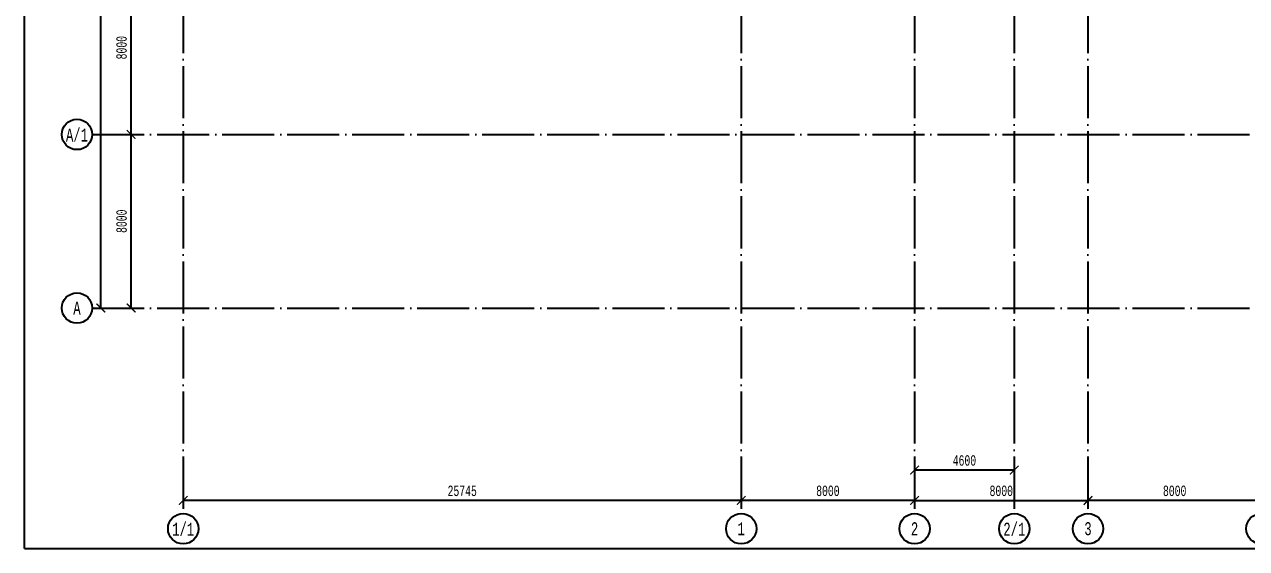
# Model space of a CAD drawing. Extents: x -4497 to 351150, y -50 to 322254.
# Drawn here: x -4300 to 52085, y 83000 to 107157 of the extents above; entities that cross this region are included whole.
import ezdxf
from ezdxf.enums import TextEntityAlignment as Align

# ---------------------------------------------------------------- set-up
doc = ezdxf.new("R2010")
doc.units = 0
doc.header["$LTSCALE"] = 100
doc.header["$PDMODE"] = 3
doc.linetypes.add('ACAD_ISO04W100', pattern=[30, 24, -3, 0, -3])
doc.layers.get('0').update_dxf_attribs({"linetype": 'CONTINUOUS'})
doc.layers.get('Defpoints').update_dxf_attribs({"linetype": 'CONTINUOUS'})
doc.layers.add('axis', color=40, linetype='CONTINUOUS')
doc.styles.add('MONOTXT1', font='monotxt1', dxfattribs={"width": 0.65, "height": 300})
doc.styles.add('ST_2', font='monotxt.shx', dxfattribs={"width": 0.65, "height": 480})
doc.dimstyles.new('STY_DIM1', dxfattribs={"dimscale": 200, "dimtxt": 2.25, "dimasz": 2, "dimexe": 2, "dimexo": 2, "dimgap": 1, "dimtad": 1, "dimdec": 0, "dimzin": 0, "dimdsep": 46, "dimtxsty": 'ST_2', "dimblk1": 'ARCHTICK', "dimblk2": 'ARCHTICK', "dimsah": 1, "dimcen": 3, "dimclrd": 174, "dimclre": 174, "dimclrt": 174, "dimadec": 0, "dimazin": 0, "dimtfac": 1, "dimtdec": 0, "dimtix": 1, "dimtmove": 2, "dimatfit": 3, "dimldrblk": 'ARCHTICK', "dimfxl": 1, "dimtolj": 1, "dimtzin": 0, "dimarcsym": 0})

# ---------------------------------------------------------------- blocks, each defined once
blk = doc.blocks.new('psw1')
at = {"color": 7, "linetype": 'Continuous'}
blk.add_circle((-347, 1), 350, dxfattribs=at)
at = {"color": 7, "linetype": 'Continuous', "style": 'MONOTXT1', "width": 0.65}
blk.add_attdef('99', text='', height=300, dxfattribs=at).set_placement((-347, 1), align=Align.MIDDLE)
blk = doc.blocks.new('_ARCHTICK')
at = {"color": 0, "linetype": 'ByBlock', "const_width": 0.15}
blk.add_lwpolyline([(-0.5, -0.5), (0.5, 0.5)], dxfattribs=at)
blk = doc.blocks.new('*D16')
at = {"layer": 'axis', "color": 174, "lineweight": -2}
for p, q in [((623, 102087), (623, 110087)), ((1023, 110087), (1023, 110087))]:
    blk.add_line(p, q, dxfattribs=at)
at = {"layer": 'Defpoints', "color": 0}
for p in [(623, 110087), (623, 110087), (623, 102087)]:
    blk.add_point(p, dxfattribs=at)
at = {"layer": 'axis', "color": 174, "lineweight": -2, "xscale": 400, "yscale": 400, "zscale": 400}
for p, rotation in [((623, 110087), 90), ((623, 102087), 270)]:
    blk.add_blockref('_ARCHTICK', p, dxfattribs=dict(at, rotation=rotation))
at = {"layer": 'axis', "color": 174, "insert": (183, 106087), "char_height": 480, "attachment_point": 5, "rotation": 90, "style": 'ST_2'}
blk.add_mtext('\\A1;8000', dxfattribs=at)
blk = doc.blocks.new('*D20')
at = {"layer": 'axis', "color": 174, "lineweight": -2}
for p, q in [((-777, 94087), (-777, 312087)), ((-377, 312087), (-377, 312087)), ((-1177, 94087), (-1177, 94087))]:
    blk.add_line(p, q, dxfattribs=at)
at = {"layer": 'Defpoints', "color": 0}
for p in [(-777, 312087), (-777, 312087), (-777, 94087)]:
    blk.add_point(p, dxfattribs=at)
at = {"layer": 'axis', "color": 174, "lineweight": -2, "xscale": 400, "yscale": 400, "zscale": 400}
for p, rotation in [((-777, 312087), 90), ((-777, 94087), 270)]:
    blk.add_blockref('_ARCHTICK', p, dxfattribs=dict(at, rotation=rotation))
at = {"layer": 'axis', "color": 174, "insert": (-1217, 193841), "char_height": 480, "attachment_point": 5, "rotation": 90, "style": 'ST_2'}
blk.add_mtext('\\A1;218000', dxfattribs=at)
blk = doc.blocks.new('*D74')
at = {"layer": 'axis', "color": 174, "lineweight": -2}
for p, q in [((623, 94087), (623, 102087)), ((1023, 102087), (1023, 102087))]:
    blk.add_line(p, q, dxfattribs=at)
at = {"layer": 'Defpoints', "color": 0}
for p in [(623, 102087), (623, 102087), (623, 94087)]:
    blk.add_point(p, dxfattribs=at)
at = {"layer": 'axis', "color": 174, "lineweight": -2, "xscale": 400, "yscale": 400, "zscale": 400}
for p, rotation in [((623, 102087), 90), ((623, 94087), 270)]:
    blk.add_blockref('_ARCHTICK', p, dxfattribs=dict(at, rotation=rotation))
at = {"layer": 'axis', "color": 174, "insert": (183, 98087), "char_height": 480, "attachment_point": 5, "rotation": 90, "style": 'ST_2'}
blk.add_mtext('\\A1;8000', dxfattribs=at)
blk = doc.blocks.new('psw')
at = {"color": 7, "linetype": 'Continuous'}
blk.add_circle((0, -350), 350, dxfattribs=at)
at = {"color": 7, "linetype": 'Continuous', "style": 'MONOTXT1', "width": 0.65}
blk.add_attdef('99', text='', height=300, dxfattribs=at).set_placement((0, -350), align=Align.MIDDLE)
blk = doc.blocks.new('*D143')
at = {"layer": 'axis', "color": 174, "lineweight": -2}
blk.add_line((52769, 85216), (44769, 85216), dxfattribs=at)
at = {"layer": 'Defpoints', "color": 0}
for p in [(44769, 85216), (44769, 85216), (52769, 85216)]:
    blk.add_point(p, dxfattribs=at)
at = {"layer": 'axis', "color": 174, "lineweight": -2, "xscale": 400, "yscale": 400, "zscale": 400, "rotation": 180}
blk.add_blockref('_ARCHTICK', (44769, 85216), dxfattribs=at)
at = {"layer": 'axis', "color": 174, "lineweight": -2, "xscale": 400, "yscale": 400, "zscale": 400}
blk.add_blockref('_ARCHTICK', (52769, 85216), dxfattribs=at)
at = {"layer": 'axis', "color": 174, "insert": (48769, 85656), "char_height": 480, "attachment_point": 5, "style": 'ST_2'}
blk.add_mtext('\\A1;8000', dxfattribs=at)
blk = doc.blocks.new('*D145')
at = {"layer": 'axis', "color": 174, "lineweight": -2}
blk.add_line((36769, 85216), (28769, 85216), dxfattribs=at)
at = {"layer": 'Defpoints', "color": 0}
for p in [(28769, 85216), (28769, 85216), (36769, 85216)]:
    blk.add_point(p, dxfattribs=at)
at = {"layer": 'axis', "color": 174, "lineweight": -2, "xscale": 400, "yscale": 400, "zscale": 400, "rotation": 180}
blk.add_blockref('_ARCHTICK', (28769, 85216), dxfattribs=at)
at = {"layer": 'axis', "color": 174, "lineweight": -2, "xscale": 400, "yscale": 400, "zscale": 400}
blk.add_blockref('_ARCHTICK', (36769, 85216), dxfattribs=at)
at = {"layer": 'axis', "color": 174, "insert": (32769, 85656), "char_height": 480, "attachment_point": 5, "style": 'ST_2'}
blk.add_mtext('\\A1;8000', dxfattribs=at)
blk = doc.blocks.new('*D149')
at = {"layer": 'axis', "color": 174, "lineweight": -2}
for p, q in [((36769, 85616), (36769, 85616)), ((36769, 85216), (44769, 85216)), ((44769, 84816), (44769, 84816))]:
    blk.add_line(p, q, dxfattribs=at)
at = {"layer": 'Defpoints', "color": 0}
for p in [(36769, 85216), (44769, 85216), (44769, 85216)]:
    blk.add_point(p, dxfattribs=at)
at = {"layer": 'axis', "color": 174, "lineweight": -2, "xscale": 400, "yscale": 400, "zscale": 400, "rotation": 180}
blk.add_blockref('_ARCHTICK', (36769, 85216), dxfattribs=at)
at = {"layer": 'axis', "color": 174, "lineweight": -2, "xscale": 400, "yscale": 400, "zscale": 400}
blk.add_blockref('_ARCHTICK', (44769, 85216), dxfattribs=at)
at = {"layer": 'axis', "color": 174, "insert": (40769, 85656), "char_height": 480, "attachment_point": 5, "style": 'ST_2'}
blk.add_mtext('\\A1;8000', dxfattribs=at)
blk = doc.blocks.new('*D150')
at = {"layer": 'axis', "color": 174, "lineweight": -2}
blk.add_line((41369, 86616), (36769, 86616), dxfattribs=at)
at = {"layer": 'Defpoints', "color": 0}
for p in [(36769, 86616), (36769, 86616), (41369, 86616)]:
    blk.add_point(p, dxfattribs=at)
at = {"layer": 'axis', "color": 174, "lineweight": -2, "xscale": 400, "yscale": 400, "zscale": 400, "rotation": 180}
blk.add_blockref('_ARCHTICK', (36769, 86616), dxfattribs=at)
at = {"layer": 'axis', "color": 174, "lineweight": -2, "xscale": 400, "yscale": 400, "zscale": 400}
blk.add_blockref('_ARCHTICK', (41369, 86616), dxfattribs=at)
at = {"layer": 'axis', "color": 174, "insert": (39069, 87056), "char_height": 480, "attachment_point": 5, "style": 'ST_2'}
blk.add_mtext('\\A1;4600', dxfattribs=at)
blk = doc.blocks.new('*D153')
at = {"layer": 'axis', "color": 174, "lineweight": -2}
blk.add_line((28769, 85216), (3024, 85216), dxfattribs=at)
at = {"layer": 'Defpoints', "color": 0}
for p in [(3024, 85216), (3024, 85216), (28769, 85216)]:
    blk.add_point(p, dxfattribs=at)
at = {"layer": 'axis', "color": 174, "lineweight": -2, "xscale": 400, "yscale": 400, "zscale": 400, "rotation": 180}
blk.add_blockref('_ARCHTICK', (3024, 85216), dxfattribs=at)
at = {"layer": 'axis', "color": 174, "lineweight": -2, "xscale": 400, "yscale": 400, "zscale": 400}
blk.add_blockref('_ARCHTICK', (28769, 85216), dxfattribs=at)
at = {"layer": 'axis', "color": 174, "insert": (15897, 85656), "char_height": 480, "attachment_point": 5, "style": 'ST_2'}
blk.add_mtext('\\A1;25745', dxfattribs=at)

msp = doc.modelspace()

# ---------------------------------------------------------------- linework, layer by layer
at = {"layer": 'axis', "linetype": 'ACAD_ISO04W100'}
for p, q in [((3024.3, 318243.4), (3024.3, 84615.2)), ((28769.3, 318243.4), (28769.3, 84615.2)), ((36769.3, 318243.4), (36769.3, 84615.2)), ((41369.3, 318243.4), (41369.3, 84615.2)), ((44769.3, 318243.4), (44769.3, 84615.2)), ((-1176.8, 102087.2), (272433.1, 102087.2)), ((-1176.8, 94087.2), (266971.3, 94087.2))]:
    msp.add_line(p, q, dxfattribs=at)
at = {"layer": 'Defpoints', "color": 7}
for q in [(-4300, 322253.7), (323680, 83000)]:
    msp.add_line((-4300, 83000), q, dxfattribs=at)

# ---------------------------------------------------------------- block references
at = {"layer": 'axis', "linetype": 'ACAD_ISO04W100', "xscale": 2, "yscale": 2, "zscale": 2}
for name, p, values in [('psw1', (-1182.7, 102084.7), {'99': 'А/1'}), ('psw1', (-1182.7, 94084.7), {'99': 'А'}), ('psw', (3024.3, 84615.2), {'99': '1/1'}), ('psw', (28769.3, 84615.2), {'99': '1'}), ('psw', (36769.3, 84615.2), {'99': '2'}), ('psw', (41369.3, 84615.2), {'99': '2/1'}), ('psw', (44769.3, 84615.2), {'99': '3'}), ('psw', (52769.3, 84615.2), {'99': '4'})]:
    msp.add_blockref(name, p, dxfattribs=at).add_auto_attribs(values)

# ---------------------------------------------------------------- dimensions: what is measured, and where the dimension line sits
at = {"layer": 'axis'}
dim = msp.add_linear_dim(base=(-776.8, 312087.2), p1=(-776.8, 94087.2), p2=(-776.8, 312087.2), angle=90, dimstyle='STY_DIM1', override={"dimscale": 200, "dimtxt": 450}, dxfattribs=at)
dim.commit()
dim.dimension.update_dxf_attribs({"geometry": '*D20', "text_midpoint": (-1216.8, 193841.1), "dimtype": 161})
for p1, p2, picture, middle in [((623.2, 102087.2), (623.2, 110087.2), '*D16', (183.2, 106087.2)), ((623.2, 94087.2), (623.2, 102087.2), '*D74', (183.2, 98087.2))]:
    dim = msp.add_aligned_dim(p1=p1, p2=p2, distance=0, dimstyle='STY_DIM1', override={"dimscale": 200, "dimtxt": 450}, dxfattribs=at)
    dim.commit()
    dim.dimension.update_dxf_attribs({"geometry": picture, "text_midpoint": middle})
for base, p1, p2, override, picture, middle in [((36769.3, 86615.6), (41369.3, 86615.6), (36769.3, 86615.6), {"dimscale": 200, "dimtxt": 450}, '*D150', (39069.3, 87055.6)), ((3024.3, 85215.6), (28769.3, 85215.6), (3024.3, 85215.6), {"dimscale": 200, "dimtxt": 450}, '*D153', (15896.8, 85655.6)), ((28769.3, 85215.6), (36769.3, 85215.6), (28769.3, 85215.6), {"dimscale": 200, "dimtxt": 450}, '*D145', (32769.3, 85655.6)), ((44769.3, 85215.6), (36769.3, 85215.6), (44769.3, 85215.6), {"dimscale": 200, "dimtxt": 450, "dimfxl": 0.18}, '*D149', (40769.3, 85655.6)), ((44769.3, 85215.6), (52769.3, 85215.6), (44769.3, 85215.6), {"dimscale": 200, "dimtxt": 450}, '*D143', (48769.3, 85655.6))]:
    dim = msp.add_linear_dim(base=base, p1=p1, p2=p2, dimstyle='STY_DIM1', override=override, dxfattribs=at)
    dim.commit()
    dim.dimension.update_dxf_attribs({"geometry": picture, "text_midpoint": middle})

doc.saveas('drawing.dxf')
